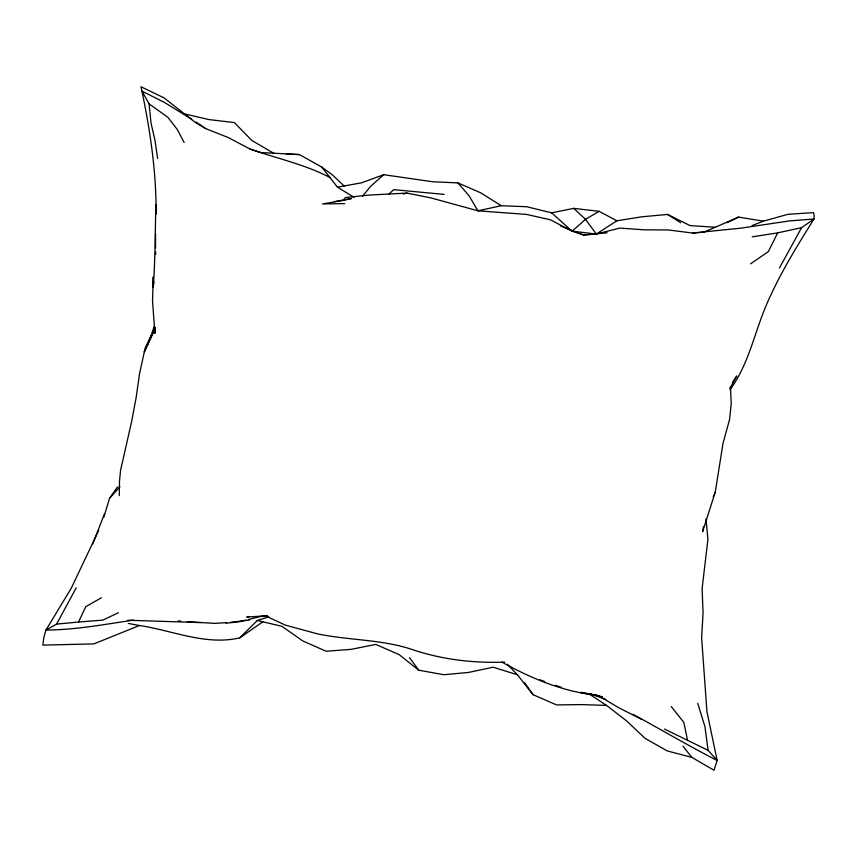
<?xml version="1.0" encoding="UTF-8"?>
<svg xmlns="http://www.w3.org/2000/svg" width="857" height="857" viewBox="0 0 857 857"><rect width="100%" height="100%" fill="white"/><g stroke="black" fill="none" stroke-linecap="round" stroke-linejoin="round"><path stroke-width="1.29" d="M153.253 287.309C155.278 259.875 155.128 232.451 155.878 204.919M153.167 286.838L153.264 276.961L152.525 301.321L154.956 333.416L155.363 329.195M119.273 495.582L119.487 481.098L120.612 470.054L131.539 421.987L136.102 397.787L139.627 373.234L145.219 347.878L151.186 335.355L154.506 325.617M155.535 233.736L155.546 248.016M153.296 286.784L153.853 281.632M703.533 526.541L702.579 531.758L715.274 492.068L723.008 443.305L729.564 419.555L731.246 403.626L730.421 386.818M706.018 518.699L707.903 539.439L702.119 588.459L703.072 613.13L701.626 637.737L706.939 711.696L717.159 760.459L714.01 770.25L691.803 757.352L667.292 750.946L645.042 738.338L626.713 720.973L606.542 705.407L588.695 693.645M98.812 530.162L71.281 588.159L45.957 630.056L43.9 637.179L42.85 645.096L93.863 643.907L139.434 625.514C172.75 630.484 205.712 645.803 239.746 637.854L262.906 621.764M103.911 516.975L109.535 498.324L117.452 486.947M149.954 339.018L151.186 335.355M104.468 513.804L92.642 544.238M713.249 496.856L715.274 492.068M155.353 327.931L144.244 352.066L155.374 327.867M133.638 620.104C104.522 624.367 75.523 629.916 45.957 630.056L56.616 624.11L78.555 622.021L85.764 606.681L101.426 597.768M751.985 225.616L763.416 221.17L787.947 214.304L813.475 212.632L814.15 215.236L814.011 218.996L801.563 227.694L777.695 232.868L768.333 251.615L750.561 263.838M76.219 587.784L56.616 624.11M779.463 267.973L801.563 227.694M729.928 388.425L736.763 375.966L732.499 382.34M730.014 389.742C748.536 364.632 754.246 333.577 766.201 305.381C779.184 275.011 796.474 246.891 814.011 218.996L789.361 220.924L740.919 228.155L692.563 233.04L668.406 229.955L644.068 229.815L619.761 228.091L596.311 234.036L583.499 234.968L573.354 231.604M362.522 196.221L370.642 186.333L383.7 174.699L432.624 181.759L457.917 182.905L480.745 192.836L501.216 205.701L526.766 206.741L551.608 212.825L573.729 208.369L599.064 211.315L616.89 220.785L642.161 216.767L667.624 214.443L690.056 225.605L715.349 227.234L738.563 217.1L763.416 221.17M109.535 498.324L119.969 486.755M239.746 637.854L257.293 620.5L268.734 616.804M389.057 193.961L393.717 189.643L444.108 194.4M344.728 203.602L322.564 203.934L343.068 200.431L345.467 197.56L369.11 195.075L406.957 193.093L430.91 197.903L477.97 210.822L526.53 214.421L550.408 219.788L572.09 231.186L585.524 219.349L599.064 211.315M616.89 220.785L596.311 234.036L573.365 231.336M45.957 630.056L48.088 628.663M727.068 222.691L738.563 217.1M118.427 612.723L102.851 620.125L78.555 622.021M715.349 227.234L703.704 232.183L692.563 233.04M383.7 174.699L361.6 182.809L337.497 187.18L321.707 167.029L299.339 154.56L260.946 152.557L250.04 149.064L228.444 137.623L205.691 128.593L194.796 122.058L164.094 97.891L140.966 86.75L141.951 91.121C150.361 131.646 156.445 172.814 156.06 214.271M403.24 194.046L406.957 193.093M245.82 620.157L239.328 621.754L226.141 623.21M248.412 619.525L262.692 616.012L267.62 615.787M344.268 200.152L351.434 198.503L334.294 201.652M501.216 205.701L477.97 210.822L468.972 195.632L457.917 182.905M249.28 616.579L246.72 617.051L267.009 615.797M249.666 619.965L230.437 622.353M752.2 236.853L777.695 232.868M607.163 232.825L583.499 234.968L560.735 226.044M226.623 622.611L215.182 623.382L187.147 621.721M504.677 662.107C473.375 663.264 441.784 659.569 412.067 649.467C381.386 639.247 348.617 640.425 317.229 633.794L285.338 625.107L265.563 615.894M127.736 620.232L200.57 622.6M606.542 705.407L581.464 704.593L556.557 704.925L533.022 694.673L517.435 674.759L507.312 664.261M286.249 154.046L299.339 154.56M178.235 620.886L180.784 621.121M596.986 695.316C563.392 691.728 531.458 678.594 502.138 662.215M596.986 695.284L580.532 692.36L602.492 696.73M257.293 620.5L281.942 626.317L302.725 640.907L326.142 651.245L351.22 649.338L375.752 644.432L399.105 654.587L418.762 670.217L443.872 674.727L468.758 672.402L493.086 667.207L517.435 674.759M128.336 623.446L139.434 625.514M184.169 113.831L209.076 119.594L234.325 122.572L251.904 140.484L273.865 153.349M250.04 149.064C276.672 158.438 304.813 164.33 329.924 177.506M539.728 679.772L544.559 681.465M555.454 685.279L561.506 687.4M590.173 693.688L605.803 699.494M664.496 729.071L708.075 750.314L717.159 760.459C688.632 745.922 661.101 729.564 632.948 714.299M641.24 719.173L618.604 707.668L598.261 695.509M353.984 197.271L337.497 187.18M667.624 214.443L680.651 222.745M191.754 119.187L164.083 102.24L141.951 91.121L149.107 103.868L151.014 123.097L155.053 140.677L157.613 158.502M196.039 122.08L205.691 128.593M149.107 103.868L167.897 117.323L177.249 129.428L184.169 142.519M321.707 167.029L332.366 174.839L344.214 186.087M572.09 231.186L551.608 212.825M573.729 208.369L585.524 219.349L596.311 234.036M671.256 706.575L683.811 722.355L687.443 739.741M682.986 746.233L691.803 757.352M409.485 657.608L418.762 670.217M524.463 682.568L533.022 694.673M715.831 758.295L717.159 760.459M697.716 703.276L704.936 726.661L708.075 750.314M155.61 251.915L155.653 254.518"/></g></svg>
